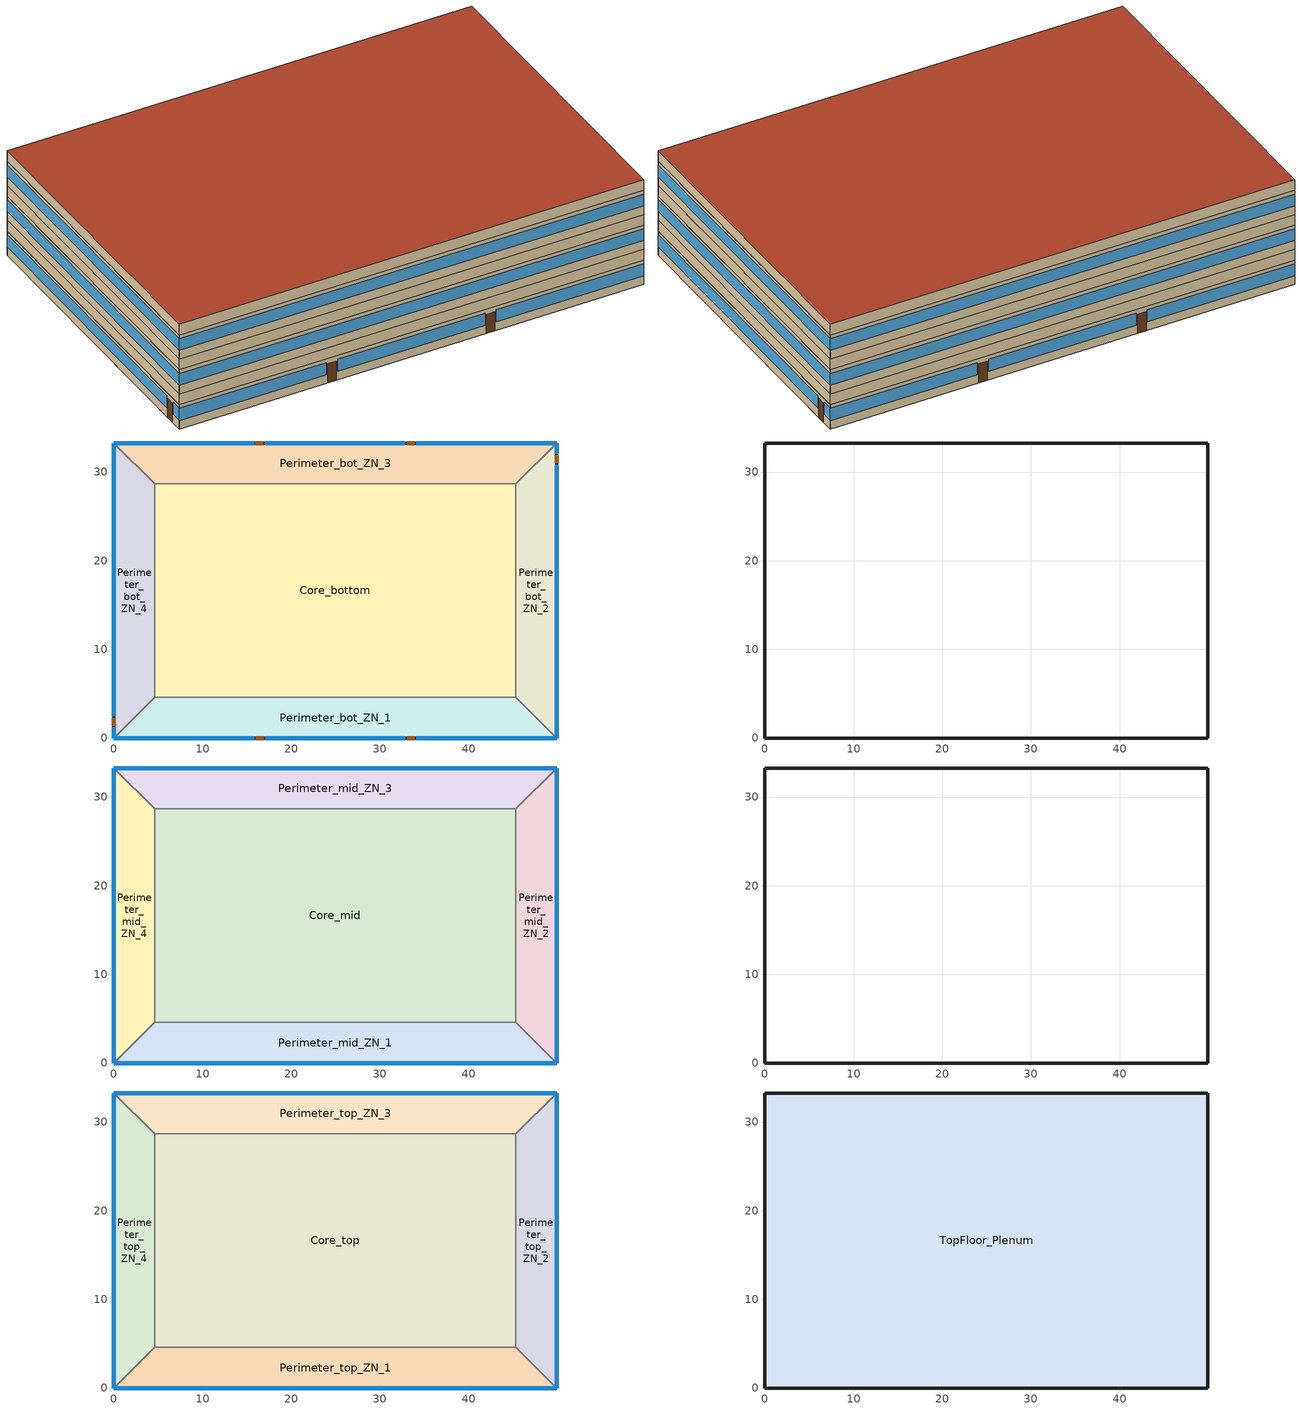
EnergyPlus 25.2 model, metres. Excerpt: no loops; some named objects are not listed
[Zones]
Core_bottom
 floor adiabatic (Core_bot_ZN_5_Floor_Ffactor): 45.34,28.7 45.34,4.57 4.57,4.57 4.57,28.7 z0
 wall to Perimeter_bot_ZN_2 (int_wall): 45.34,4.57 45.34,28.7 z0:2.74
 wall to Perimeter_bot_ZN_3 (int_wall): 45.34,28.7 4.57,28.7 z0:2.74
 wall to Perimeter_bot_ZN_1 (int_wall): 4.57,4.57 45.34,4.57 z0:2.74
 wall to Perimeter_bot_ZN_4 (int_wall): 4.57,28.7 4.57,4.57 z0:2.74
 ceiling to FirstFloor_Plenum (DropCeiling): 4.57,28.7 4.57,4.57 45.34,4.57 45.34,28.7 z2.74
Perimeter_bot_ZN_1
 floor ground (Perimeter_bot_ZN_1_Floor_Ffactor): 0,0 4.57,4.57 45.34,4.57 49.91,0 z0
 wall outside (nonres_ext_wall_grd): 0,0 49.91,0 z0:2.74
 wall to Perimeter_bot_ZN_2 (int_wall): 49.91,0 45.34,4.57 z0:2.74
 window (Window_U_0.363_SHGC_South_0.359): 0,0 15.82,0 / 17.04,0 32.87,0 / 34.09,0 49.91,0 z0.95:2.33
 door (Swinging Door_con): 15.98,0 16.9,0 / 33.01,0 33.93,0 z0:2.13
 ceiling to FirstFloor_Plenum (DropCeiling): 49.91,0 45.34,4.57 4.57,4.57 0,0 z2.74
Perimeter_bot_ZN_2
 floor ground (Perimeter_bot_ZN_2_Floor_Ffactor): 49.91,0 45.34,4.57 45.34,28.7 49.91,33.27 z0
 wall outside (nonres_ext_wall_grd): 49.91,0 49.91,33.27 z0:2.74
 wall to Perimeter_bot_ZN_3 (int_wall): 49.91,33.27 45.34,28.7 z0:2.74
 window (Window_U_0.363_SHGC_East_0.359): 49.91,0 49.91,30.84 / 49.91,32.05 49.91,33.27 z0.97:2.33
 door (Swinging Door_con): 49.91,30.99 49.91,31.9 z0:2.13
 ceiling to FirstFloor_Plenum (DropCeiling): 49.91,33.27 45.34,28.7 45.34,4.57 49.91,0 z2.74
Perimeter_bot_ZN_3
 floor ground (Perimeter_bot_ZN_3_Floor_Ffactor): 49.91,33.27 45.34,28.7 4.57,28.7 0,33.27 z0
 wall outside (nonres_ext_wall_grd): 49.91,33.27 0,33.27 z0:2.74
 wall to Perimeter_bot_ZN_4 (int_wall): 0,33.27 4.57,28.7 z0:2.74
 window (Window_U_0.363_SHGC_North_0.359): 49.91,33.27 34.09,33.27 / 32.87,33.27 17.04,33.27 / 15.82,33.27 0,33.27 z0.95:2.33
 door (Swinging Door_con): 33.94,33.27 33.03,33.27 / 16.84,33.27 15.93,33.27 z0:2.13
 ceiling to FirstFloor_Plenum (DropCeiling): 0,33.27 4.57,28.7 45.34,28.7 49.91,33.27 z2.74
Perimeter_bot_ZN_4
 floor ground (Perimeter_bot_ZN_4_Floor_Ffactor): 0,33.27 4.57,28.7 4.57,4.57 0,0 z0
 wall outside (nonres_ext_wall_grd): 0,33.27 0,0 z0:2.74
 wall to Perimeter_bot_ZN_1 (int_wall): 0,0 4.57,4.57 z0:2.74
 window (Window_U_0.363_SHGC_West_0.359): 0,33.27 0,2.44 / 0,1.22 0,0 z0.97:2.33
 door (Swinging Door_con): 0,2.28 0,1.37 z0:2.13
 ceiling to FirstFloor_Plenum (DropCeiling): 0,0 4.57,4.57 4.57,28.7 0,33.27 z2.74
FirstFloor_Plenum
 wall outside (nonres_ext_wall_grd): 49.91,0 49.91,33.27 0,33.27 0,0 49.91,0 z2.74:3.96
Core_mid
 floor to FirstFloor_Plenum (int_slab_floor): 45.34,28.7 45.34,4.57 4.57,4.57 4.57,28.7 z3.96
 wall to Perimeter_mid_ZN_2 (int_wall): 45.34,4.57 45.34,28.7 z3.96:6.71
 wall to Perimeter_mid_ZN_3 (int_wall): 45.34,28.7 4.57,28.7 z3.96:6.71
 wall to Perimeter_mid_ZN_1 (int_wall): 4.57,4.57 45.34,4.57 z3.96:6.71
 wall to Perimeter_mid_ZN_4 (int_wall): 4.57,28.7 4.57,4.57 z3.96:6.71
 ceiling to MidFloor_Plenum (DropCeiling): 4.57,28.7 4.57,4.57 45.34,4.57 45.34,28.7 z6.71
Perimeter_mid_ZN_1
 floor to FirstFloor_Plenum (int_slab_floor): 0,0 4.57,4.57 45.34,4.57 49.91,0 z3.96
 wall outside (nonres_ext_wall_mid): 0,0 49.91,0 z3.96:6.71
 wall to Perimeter_mid_ZN_2 (int_wall): 49.91,0 45.34,4.57 z3.96:6.71
 window (Window_U_0.363_SHGC_South_0.359): 0,0 49.91,0 z4.98:6.29
 ceiling to MidFloor_Plenum (DropCeiling): 49.91,0 45.34,4.57 4.57,4.57 0,0 z6.71
Perimeter_mid_ZN_2
 floor to FirstFloor_Plenum (int_slab_floor): 49.91,0 45.34,4.57 45.34,28.7 49.91,33.27 z3.96
 wall outside (nonres_ext_wall_mid): 49.91,0 49.91,33.27 z3.96:6.71
 wall to Perimeter_mid_ZN_3 (int_wall): 49.91,33.27 45.34,28.7 z3.96:6.71
 window (Window_U_0.363_SHGC_East_0.359): 49.91,0 49.91,33.27 z4.98:6.29
 ceiling to MidFloor_Plenum (DropCeiling): 49.91,33.27 45.34,28.7 45.34,4.57 49.91,0 z6.71
Perimeter_mid_ZN_3
 floor to FirstFloor_Plenum (int_slab_floor): 49.91,33.27 45.34,28.7 4.57,28.7 0,33.27 z3.96
 wall outside (nonres_ext_wall_mid): 49.91,33.27 0,33.27 z3.96:6.71
 wall to Perimeter_mid_ZN_4 (int_wall): 0,33.27 4.57,28.7 z3.96:6.71
 window (Window_U_0.363_SHGC_North_0.359): 49.91,33.27 0,33.27 z4.98:6.29
 ceiling to MidFloor_Plenum (DropCeiling): 0,33.27 4.57,28.7 45.34,28.7 49.91,33.27 z6.71
Perimeter_mid_ZN_4
 floor to FirstFloor_Plenum (int_slab_floor): 0,33.27 4.57,28.7 4.57,4.57 0,0 z3.96
 wall outside (nonres_ext_wall_mid): 0,33.27 0,0 z3.96:6.71
 wall to Perimeter_mid_ZN_1 (int_wall): 0,0 4.57,4.57 z3.96:6.71
 window (Window_U_0.363_SHGC_West_0.359): 0,33.27 0,0 z4.98:6.29
 ceiling to MidFloor_Plenum (DropCeiling): 0,0 4.57,4.57 4.57,28.7 0,33.27 z6.71
MidFloor_Plenum
 wall outside (nonres_ext_wall_mid): 49.91,0 49.91,33.27 0,33.27 0,0 49.91,0 z6.71:7.92
Core_top
 floor to MidFloor_Plenum (int_slab_floor): 45.34,28.7 45.34,4.57 4.57,4.57 4.57,28.7 z7.92
 wall to Perimeter_top_ZN_2 (int_wall): 45.34,4.57 45.34,28.7 z7.92:10.67
 wall to Perimeter_top_ZN_3 (int_wall): 45.34,28.7 4.57,28.7 z7.92:10.67
 wall to Perimeter_top_ZN_1 (int_wall): 4.57,4.57 45.34,4.57 z7.92:10.67
 wall to Perimeter_top_ZN_4 (int_wall): 4.57,28.7 4.57,4.57 z7.92:10.67
 ceiling to TopFloor_Plenum (DropCeiling): 45.34,4.57 45.34,28.7 4.57,28.7 4.57,4.57 z10.67
Perimeter_top_ZN_1
 floor to MidFloor_Plenum (int_slab_floor): 0,0 4.57,4.57 45.34,4.57 49.91,0 z7.92
 wall outside (nonres_ext_wall_top): 0,0 49.91,0 z7.92:10.67
 wall to Perimeter_top_ZN_2 (int_wall): 49.91,0 45.34,4.57 z7.92:10.67
 window (Window_U_0.363_SHGC_South_0.359): 0,0 49.91,0 z8.95:10.25
 ceiling to TopFloor_Plenum (DropCeiling): 0,0 49.91,0 45.34,4.57 4.57,4.57 z10.67
Perimeter_top_ZN_2
 floor to MidFloor_Plenum (int_slab_floor): 49.91,0 45.34,4.57 45.34,28.7 49.91,33.27 z7.92
 wall outside (nonres_ext_wall_top): 49.91,0 49.91,33.27 z7.92:10.67
 wall to Perimeter_top_ZN_3 (int_wall): 49.91,33.27 45.34,28.7 z7.92:10.67
 window (Window_U_0.363_SHGC_East_0.359): 49.91,0 49.91,33.27 z8.95:10.25
 ceiling to TopFloor_Plenum (DropCeiling): 49.91,0 49.91,33.27 45.34,28.7 45.34,4.57 z10.67
Perimeter_top_ZN_3
 floor to MidFloor_Plenum (int_slab_floor): 49.91,33.27 45.34,28.7 4.57,28.7 0,33.27 z7.92
 wall outside (nonres_ext_wall_top): 49.91,33.27 0,33.27 z7.92:10.67
 wall to Perimeter_top_ZN_4 (int_wall): 0,33.27 4.57,28.7 z7.92:10.67
 window (Window_U_0.363_SHGC_North_0.359): 49.91,33.27 0,33.27 z8.95:10.25
 ceiling to TopFloor_Plenum (DropCeiling): 49.91,33.27 0,33.27 4.57,28.7 45.34,28.7 z10.67
Perimeter_top_ZN_4
 floor to MidFloor_Plenum (int_slab_floor): 0,33.27 4.57,28.7 4.57,4.57 0,0 z7.92
 wall outside (nonres_ext_wall_top): 0,33.27 0,0 z7.92:10.67
 wall to Perimeter_top_ZN_1 (int_wall): 0,0 4.57,4.57 z7.92:10.67
 window (Window_U_0.363_SHGC_West_0.359): 0,33.27 0,0 z8.95:10.25
 ceiling to TopFloor_Plenum (DropCeiling): 0,33.27 0,0 4.57,4.57 4.57,28.7 z10.67
TopFloor_Plenum
 wall outside (nonres_ext_wall_top): 49.91,0 49.91,33.27 0,33.27 0,0 49.91,0 z10.67:11.89
 roof outside (nonres_roof): 49.91,0 49.91,33.27 0,33.27 0,0 z11.89
[Building]
OfficeMedium: Loads convergence tolerance value=0.04; Maximum number of warmup days=25; Minimum number of warmup days=6; North axis=0; Solar distribution=FullInteriorAndExterior; Temperature convergence tolerance value=0.2; Terrain=City
[Site:GroundTemperature:FCfactorMethod]
Phoenix Ground Temperatures: January ground temperature=14; February ground temperature=15.5; March ground temperature=18; April ground temperature=22; May ground temperature=27; June ground temperature=31; July ground temperature=33; August ground temperature=33; September ground temperature=30; October ground temperature=25; November ground temperature=19; December ground temperature=15
[Site:Location]
Phoenix Sky Harbor Intl Ap_AZ_USA Design_Conditions: Latitude=33.45; Longitude=-111.98; Time zone=-7; Elevation=337
[SizingPeriod:DesignDay] Month=12; Day of month=21; Day type=WinterDesignDay; Daily dry bulb temperature range=0; Dry bulb temperature range modifier type=DefaultMultipliers; Humidity condition type=WetBulb; Rain indicator=No; Snow indicator=No; Daylight saving time indicator=No; Barometric pressure=97342; Wind speed=1.7; Wind direction=100; Solar model indicator=ASHRAEClearSky; Sky clearness=0
Name | Maximum dry bulb temperature | Wetbulb or dewpoint at maximum dry bulb
Phoenix Sky Harbor Intl Ap Ann Htg 99.6% Condns DB | 3.7 | 3.7
Phoenix Sky Harbor Intl Ap Ann Htg 99% Condns DB | 5.2 | 5.2
Phoenix Sky Harbor Intl Ap Ann Hum_n 99.6% Condns DP=>MCDB | 15.4 | -14.5
Phoenix Sky Harbor Intl Ap Ann Hum_n 99% Condns DP=>MCDB | 17 | -11.9
[Construction]
DropCeiling: AC02 Acoustic Ceiling
InteriorFurnishings: Std Wood 6inch
Swinging Door_con: Opaque Door panel_con
Window_U_0.363_SHGC_East_0.359: Glazing Layer East
Window_U_0.363_SHGC_North_0.359: Glazing Layer North
Window_U_0.363_SHGC_South_0.359: Glazing Layer South
Window_U_0.363_SHGC_West_0.359: Glazing Layer West
int_slab_floor: 100mm Normalweight concrete floor, CP02 CARPET PAD
int_wall: G01 13mm gypsum board, G01 13mm gypsum board
nonres_ext_wall_grd: F07 25mm stucco, G01 16mm gypsum board, Nonres_Exterior_Wall_Insulation_grd, G01 16mm gypsum board
nonres_ext_wall_mid: F07 25mm stucco, G01 16mm gypsum board, Nonres_Exterior_Wall_Insulation_mid, G01 16mm gypsum board
nonres_ext_wall_top: F07 25mm stucco, G01 16mm gypsum board, Nonres_Exterior_Wall_Insulation_top, G01 16mm gypsum board
nonres_roof: F13 Built-up roofing, Nonres_Roof_Insulation, F08 Metal surface
[Construction:FfactorGroundFloor] F factor=0.90012
Name | Area | Perimeterexposed
Core_bot_ZN_5_Floor_Ffactor | 983.537 | 0
Perimeter_bot_ZN_1_Floor_Ffactor; Perimeter_bot_ZN_3_Floor_Ffactor | 207.338 | 49.911
Perimeter_bot_ZN_2_Floor_Ffactor | 131.262 | 33.2738
Perimeter_bot_ZN_4_Floor_Ffactor | 131.254 | 33.2738
[Material]
Name | Conductivity | Density | Roughness | Specific heat | Thickness | Solar absorptance | Thermal absorptance | Visible absorptance
100mm Normalweight concrete floor | 2.31 | 2322 | MediumRough | 832 | 0.1016
AC02 Acoustic Ceiling | 0.057 | 288 | MediumSmooth | 1339 | 0.0127 | 0.7 | 0.9 | 0.2
F07 25mm stucco | 0.72 | 1856 | Smooth | 840 | 0.0254 | 0.7 | 0.9 | 0.7
F08 Metal surface | 45.28 | 7824 | Smooth | 500 | 0.0008
F13 Built-up roofing | 0.16 | 1120 | Rough | 1460 | 0.0095 | 0.7 | 0.9
G01 13mm gypsum board | 0.16 | 800 | Smooth | 1090 | 0.0127 | 0.7 | 0.9 | 0.5
G01 16mm gypsum board | 0.16 | 800 | MediumSmooth | 1090 | 0.0159
Std Wood 6inch | 0.12 | 540 | MediumSmooth | 1210 | 0.15 | 0.7 | 0.9 | 0.7
[Material:NoMass] Solar absorptance=0.7; Thermal absorptance=0.9
Name | Roughness | Thermal resistance | Visible absorptance
CP02 CARPET PAD | VeryRough | 0.21648 | 0.8
Nonres_Exterior_Wall_Insulation_grd | MediumSmooth | 0.919601 | 0.7
Nonres_Exterior_Wall_Insulation_mid | MediumSmooth | 0.938077 | 0.7
Nonres_Exterior_Wall_Insulation_top | MediumSmooth | 0.674487 | 0.7
Nonres_Roof_Insulation | MediumSmooth | 5.30668 | 0.7
Opaque Door panel_con | MediumRough | 0.475973 | 0.7
[WindowMaterial:SimpleGlazingSystem] Solar heat gain coefficient=0.359; U factor=2.06121; Visible transmittance=0.3949
Glazing Layer East; Glazing Layer North; Glazing Layer South; Glazing Layer West
[AirLoopHVAC:ReturnPlenum]
Name | Zone
FirstFloor_Plenum_Return | FirstFloor_Plenum
MidFloor_Plenum_Return | MidFloor_Plenum
TopFloor_Plenum_Return | TopFloor_Plenum
[AvailabilityManager:NightCycle] Applicability schedule=Always_On; Control type=CycleOnAny; Cycling run time=1800; Cycling run time control type=FixedRunTime; Fan schedule=HVACOperationSchd; Thermostat tolerance=1
PACU_VAV_bot Availability Manager; PACU_VAV_mid Availability Manager; PACU_VAV_top Availability Manager
[Daylighting:Controls] Availability schedule=DaylightAvailSch; Fraction of lights controlled by reference point 1=0.3835; Illuminance setpoint at reference point 1=377; Fraction of lights controlled by reference point 2=0.1395; Illuminance setpoint at reference point 2=377; Daylighting method=SplitFlux; Lighting control type=ContinuousOff; Maximum allowable discomfort glare index=22; Minimum input power fraction for continuous or continuousoff dimming control=0.2; Minimum light output fraction for continuous or continuousoff dimming control=0.2; Number of stepped control steps=3; Probability lighting will be reset when needed in manual stepped control=1
Name | Daylighting reference point name 1 | Daylighting reference point name 2 | Glare calculation azimuth angle of view direction clockwise from zone y axis | Glare calculation daylighting reference point | Zone or space
Perimeter_bot_ZN_1_DaylCtrl | Perimeter_bot_ZN_1_DaylRefPt1 | Perimeter_bot_ZN_1_DaylRefPt2 | 180 | Perimeter_bot_ZN_1_DaylRefPt1 | Perimeter_bot_ZN_1
Perimeter_bot_ZN_2_DaylCtrl | Perimeter_bot_ZN_2_DaylRefPt1 | Perimeter_bot_ZN_2_DaylRefPt2 | 90 | Perimeter_bot_ZN_2_DaylRefPt1 | Perimeter_bot_ZN_2
Perimeter_bot_ZN_3_DaylCtrl | Perimeter_bot_ZN_3_DaylRefPt1 | Perimeter_bot_ZN_3_DaylRefPt2 | 0 | Perimeter_bot_ZN_3_DaylRefPt1 | Perimeter_bot_ZN_3
Perimeter_bot_ZN_4_DaylCtrl | Perimeter_bot_ZN_4_DaylRefPt1 | Perimeter_bot_ZN_4_DaylRefPt2 | 270 | Perimeter_bot_ZN_4_DaylRefPt1 | Perimeter_bot_ZN_4
Perimeter_mid_ZN_1_DaylCtrl | Perimeter_mid_ZN_1_DaylRefPt1 | Perimeter_mid_ZN_1_DaylRefPt2 | 180 | Perimeter_mid_ZN_1_DaylRefPt1 | Perimeter_mid_ZN_1
Perimeter_mid_ZN_2_DaylCtrl | Perimeter_mid_ZN_2_DaylRefPt1 | Perimeter_mid_ZN_2_DaylRefPt2 | 90 | Perimeter_mid_ZN_2_DaylRefPt1 | Perimeter_mid_ZN_2
Perimeter_mid_ZN_3_DaylCtrl | Perimeter_mid_ZN_3_DaylRefPt1 | Perimeter_mid_ZN_3_DaylRefPt2 | 0 | Perimeter_mid_ZN_3_DaylRefPt1 | Perimeter_mid_ZN_3
Perimeter_mid_ZN_4_DaylCtrl | Perimeter_mid_ZN_4_DaylRefPt1 | Perimeter_mid_ZN_4_DaylRefPt2 | 270 | Perimeter_mid_ZN_4_DaylRefPt1 | Perimeter_mid_ZN_4
Perimeter_top_ZN_1_DaylCtrl | Perimeter_top_ZN_1_DaylRefPt1 | Perimeter_top_ZN_1_DaylRefPt2 | 180 | Perimeter_top_ZN_1_DaylRefPt1 | Perimeter_top_ZN_1
Perimeter_top_ZN_2_DaylCtrl | Perimeter_top_ZN_2_DaylRefPt1 | Perimeter_top_ZN_2_DaylRefPt2 | 90 | Perimeter_top_ZN_2_DaylRefPt1 | Perimeter_top_ZN_2
Perimeter_top_ZN_3_DaylCtrl | Perimeter_top_ZN_3_DaylRefPt1 | Perimeter_top_ZN_3_DaylRefPt2 | 0 | Perimeter_top_ZN_3_DaylRefPt1 | Perimeter_top_ZN_3
Perimeter_top_ZN_4_DaylCtrl | Perimeter_top_ZN_4_DaylRefPt1 | Perimeter_top_ZN_4_DaylRefPt2 | 270 | Perimeter_top_ZN_4_DaylRefPt1 | Perimeter_top_ZN_4
[ElectricEquipment] Design level calculation method=EquipmentLevel; Fraction latent=0; Fraction lost=0; Fraction radiant=0.5
Name | Design level | End use subcategory | Schedule | Zone or zonelist or space or spacelist
Core_bottom_Elevators_Equip | 16363.22 | ElevatorLift | BLDG_ELEVATORS | Core_bottom
Core_bottom_MiscPlug_Equip | 7937.16 | MiscPlug | BLDG_EQUIP_SCH | Core_bottom
Core_mid_MiscPlug_Equip | 7937.16 | MiscPlug | BLDG_EQUIP_SCH | Core_mid
Core_top_MiscPlug_Equip | 7937.16 | MiscPlug | BLDG_EQUIP_SCH | Core_top
Elevators_Lights_Fan | 125 | ElevatorLightsFan | ELEV_LIGHT_FAN_SCH_ADD_DF | Core_bottom
Perimeter_bot_ZN_1_MiscPlug_Equip | 1673.2 | MiscPlug | BLDG_EQUIP_SCH | Perimeter_bot_ZN_1
Perimeter_bot_ZN_2_MiscPlug_Equip | 1059.217 | MiscPlug | BLDG_EQUIP_SCH | Perimeter_bot_ZN_2
Perimeter_bot_ZN_3_MiscPlug_Equip | 1673.21 | MiscPlug | BLDG_EQUIP_SCH | Perimeter_bot_ZN_3
Perimeter_bot_ZN_4_MiscPlug_Equip | 1059.21 | MiscPlug | BLDG_EQUIP_SCH | Perimeter_bot_ZN_4
Perimeter_mid_ZN_1_MiscPlug_Equip | 1673.2 | MiscPlug | BLDG_EQUIP_SCH | Perimeter_mid_ZN_1
Perimeter_mid_ZN_2_MiscPlug_Equip | 1059.217 | MiscPlug | BLDG_EQUIP_SCH | Perimeter_mid_ZN_2
Perimeter_mid_ZN_3_MiscPlug_Equip | 1673.21 | MiscPlug | BLDG_EQUIP_SCH | Perimeter_mid_ZN_3
Perimeter_mid_ZN_4_MiscPlug_Equip | 1059.21 | MiscPlug | BLDG_EQUIP_SCH | Perimeter_mid_ZN_4
Perimeter_top_ZN_1_MiscPlug_Equip | 1673.2 | MiscPlug | BLDG_EQUIP_SCH | Perimeter_top_ZN_1
Perimeter_top_ZN_2_MiscPlug_Equip | 1059.217 | MiscPlug | BLDG_EQUIP_SCH | Perimeter_top_ZN_2
Perimeter_top_ZN_3_MiscPlug_Equip | 1673.21 | MiscPlug | BLDG_EQUIP_SCH | Perimeter_top_ZN_3
Perimeter_top_ZN_4_MiscPlug_Equip | 1059.21 | MiscPlug | BLDG_EQUIP_SCH | Perimeter_top_ZN_4
[ElectricLoadCenter:Transformer]
Transformer 1: Availability schedule=Always_On; Conductor material=Aluminum; Consider transformer loss for utility cost=Yes; Fraction of eddy current losses=0.1; Full load temperature rise=150; Meter name 1=Wired_LTG_Electricity; Meter name 2=Wired_INT_EQUIP; Nameplate efficiency=0.984; Per unit load for nameplate efficiency=0.35; Performance input method=NominalEfficiency; Phase=3; Rated capacity=45000; Reference temperature for nameplate efficiency=75; Transformer usage=PowerInFromGrid
[EnergyManagementSystem:Actuator]
Name | Actuated component control type | Actuated component type | Actuated component unique
CLGSETP_SCH_Actuator | Schedule Value | Schedule:Compact | CLGSETP_SCH_Yes_Optimum
CLGSETP_SCH_w_SB_Actuator | Schedule Value | Schedule:Compact | CLGSETP_SCH_Yes_Optimum_w_SB
Core_bottom_Light_Actuator | Electricity Rate | Lights | Core_bottom_lights
Core_mid_Light_Actuator | Electricity Rate | Lights | Core_mid_lights
Core_top_Light_Actuator | Electricity Rate | Lights | Core_top_lights
HTGSETP_SCH_Actuator | Schedule Value | Schedule:Compact | HTGSETP_SCH_Yes_Optimum
HTGSETP_SCH_w_SB_Actuator | Schedule Value | Schedule:Compact | HTGSETP_SCH_Yes_Optimum_w_SB
Perimeter_bot_ZN_1_Light_Actuator | Electricity Rate | Lights | Perimeter_bot_ZN_1_lights
Perimeter_bot_ZN_2_Light_Actuator | Electricity Rate | Lights | Perimeter_bot_ZN_2_lights
Perimeter_bot_ZN_3_Light_Actuator | Electricity Rate | Lights | Perimeter_bot_ZN_3_lights
Perimeter_bot_ZN_4_Light_Actuator | Electricity Rate | Lights | Perimeter_bot_ZN_4_lights
Perimeter_mid_ZN_1_Light_Actuator | Electricity Rate | Lights | Perimeter_mid_ZN_1_lights
Perimeter_mid_ZN_2_Light_Actuator | Electricity Rate | Lights | Perimeter_mid_ZN_2_lights
Perimeter_mid_ZN_3_Light_Actuator | Electricity Rate | Lights | Perimeter_mid_ZN_3_lights
Perimeter_mid_ZN_4_Light_Actuator | Electricity Rate | Lights | Perimeter_mid_ZN_4_lights
Perimeter_top_ZN_1_Light_Actuator | Electricity Rate | Lights | Perimeter_top_ZN_1_lights
Perimeter_top_ZN_2_Light_Actuator | Electricity Rate | Lights | Perimeter_top_ZN_2_lights
Perimeter_top_ZN_3_Light_Actuator | Electricity Rate | Lights | Perimeter_top_ZN_3_lights
Perimeter_top_ZN_4_Light_Actuator | Electricity Rate | Lights | Perimeter_top_ZN_4_lights
pacu_vav_bot_MAX_OA_FRAC | Schedule Value | Schedule:Constant | VAV_BOT Max OA Fraction
pacu_vav_mid_MAX_OA_FRAC | Schedule Value | Schedule:Constant | VAV_MID Max OA Fraction
pacu_vav_top_MAX_OA_FRAC | Schedule Value | Schedule:Constant | VAV_TOP Max OA Fraction
[EnergyManagementSystem:GlobalVariable]
EnergyManagementSystem:GlobalVariable 1: Wired_LTG
[EnergyManagementSystem:OutputVariable]
Wired_LTG: Ems variable=Wired_LTG; Type of data in variable=Summed; Units=J; Update frequency=ZoneTimestep
[EnergyManagementSystem:Program]
OA_BASED_OPTIMUM_START_EMS_Program: IF DaylightSavings==0 && DayOfWeek>1 && Hour==5 && OAT<23.9 && OAT>1.7; SET CLGSETP_SCH_Actuator = 26.7; SET HTGSETP_SCH_Actuator = 15.6; SET CLGSETP_SCH_w_SB_Actuator = 26.7; SET HTGSETP_SCH_w_SB_Actuator = 15.6; ELSEIF DaylightSavings==1 && DayOfWeek>1 && Hour==4 && OAT<23.9 && OAT>1.7; SET CLGSETP_SCH_Actuator = 26.7; SET HTGSETP_SCH_Actuator = 15.6; SET CLGSETP_SCH_w_SB_Actuator = 26.7; SET HTGSETP_SCH_w_SB_Actuator = 15.6; ELSE; SET CLGSETP_SCH_Actuator = NULL; SET HTGSETP_SCH_Actuator = NULL; SET CLGSETP_SCH_w_SB_Actuator = NULL; SET HTGSETP_SCH_w_SB_Actuator = NULL; ENDIF
SET_Core_bottom_Light_EMS_Program: SET Core_bottom_LSr_IP =0.093*Core_bottom_LSr/Core_bottom_Area; IF (Core_bottom_Occ_Sensor <= 0) && (Core_bottom_LSr_IP >= 0.02); SET Core_bottom_Light_Actuator = 0.02*Core_bottom_Area/0.09290304; ELSE; SET Core_bottom_Light_Actuator = NULL; ENDIF
SET_Core_mid_Light_EMS_Program: SET Core_mid_LSr_IP =0.093*Core_mid_LSr/Core_mid_Area; IF (Core_mid_Occ_Sensor <= 0) && (Core_mid_LSr_IP >= 0.02); SET Core_mid_Light_Actuator = 0.02*Core_mid_Area/0.09290304; ELSE; SET Core_mid_Light_Actuator = NULL; ENDIF
SET_Core_top_Light_EMS_Program: SET Core_top_LSr_IP =0.093*Core_top_LSr/Core_top_Area; IF (Core_top_Occ_Sensor <= 0) && (Core_top_LSr_IP >= 0.02); SET Core_top_Light_Actuator = 0.02*Core_top_Area/0.09290304; ELSE; SET Core_top_Light_Actuator = NULL; ENDIF
SET_Perimeter_bot_ZN_1_Light_EMS_Program: SET Perimeter_bot_ZN_1_LSr_IP =0.093*Perimeter_bot_ZN_1_LSr/Perimeter_bot_ZN_1_Area; IF (Perimeter_bot_ZN_1_Occ_Sensor <= 0) && (Perimeter_bot_ZN_1_LSr_IP >= 0.02); SET Perimeter_bot_ZN_1_Light_Actuator = 0.02*Perimeter_bot_ZN_1_Area/0.09290304; ELSE; SET Perimeter_bot_ZN_1_Light_Actuator = NULL; ENDIF
SET_Perimeter_bot_ZN_2_Light_EMS_Program: SET Perimeter_bot_ZN_2_LSr_IP =0.093*Perimeter_bot_ZN_2_LSr/Perimeter_bot_ZN_2_Area; IF (Perimeter_bot_ZN_2_Occ_Sensor <= 0) && (Perimeter_bot_ZN_2_LSr_IP >= 0.02); SET Perimeter_bot_ZN_2_Light_Actuator = 0.02*Perimeter_bot_ZN_2_Area/0.09290304; ELSE; SET Perimeter_bot_ZN_2_Light_Actuator = NULL; ENDIF
SET_Perimeter_bot_ZN_3_Light_EMS_Program: SET Perimeter_bot_ZN_3_LSr_IP =0.093*Perimeter_bot_ZN_3_LSr/Perimeter_bot_ZN_3_Area; IF (Perimeter_bot_ZN_3_Occ_Sensor <= 0) && (Perimeter_bot_ZN_3_LSr_IP >= 0.02); SET Perimeter_bot_ZN_3_Light_Actuator = 0.02*Perimeter_bot_ZN_3_Area/0.09290304; ELSE; SET Perimeter_bot_ZN_3_Light_Actuator = NULL; ENDIF
SET_Perimeter_bot_ZN_4_Light_EMS_Program: SET Perimeter_bot_ZN_4_LSr_IP =0.093*Perimeter_bot_ZN_4_LSr/Perimeter_bot_ZN_4_Area; IF (Perimeter_bot_ZN_4_Occ_Sensor <= 0) && (Perimeter_bot_ZN_4_LSr_IP >= 0.02); SET Perimeter_bot_ZN_4_Light_Actuator = 0.02*Perimeter_bot_ZN_4_Area/0.09290304; ELSE; SET Perimeter_bot_ZN_4_Light_Actuator = NULL; ENDIF
SET_Perimeter_mid_ZN_1_Light_EMS_Program: SET Perimeter_mid_ZN_1_LSr_IP =0.093*Perimeter_mid_ZN_1_LSr/Perimeter_mid_ZN_1_Area; IF (Perimeter_mid_ZN_1_Occ_Sensor <= 0) && (Perimeter_mid_ZN_1_LSr_IP >= 0.02); SET Perimeter_mid_ZN_1_Light_Actuator = 0.02*Perimeter_mid_ZN_1_Area/0.09290304; ELSE; SET Perimeter_mid_ZN_1_Light_Actuator = NULL; ENDIF
SET_Perimeter_mid_ZN_2_Light_EMS_Program: SET Perimeter_mid_ZN_2_LSr_IP =0.093*Perimeter_mid_ZN_2_LSr/Perimeter_mid_ZN_2_Area; IF (Perimeter_mid_ZN_2_Occ_Sensor <= 0) && (Perimeter_mid_ZN_2_LSr_IP >= 0.02); IF (DaylightSavings==0) && ((Hour < 7) || (Hour > 16)); SET Perimeter_mid_ZN_2_Light_Actuator = 0.02*Perimeter_mid_ZN_2_Area/0.09290304; ELSEIF (DaylightSavings==1) && ((Hour < 6) || (Hour > 15)); SET Perimeter_mid_ZN_2_Light_Actuator = 0.02*Perimeter_mid_ZN_2_Area/0.09290304; ELSE; SET Perimeter_mid_ZN_2_Light_Actuator = NULL; ENDIF; ELSE; SET Perimeter_mid_ZN_2_Light_Actuator = NULL; ENDIF
SET_Perimeter_mid_ZN_3_Light_EMS_Program: SET Perimeter_mid_ZN_3_LSr_IP =0.093*Perimeter_mid_ZN_3_LSr/Perimeter_mid_ZN_3_Area; IF (Perimeter_mid_ZN_3_Occ_Sensor <= 0) && (Perimeter_mid_ZN_3_LSr_IP >= 0.02); SET Perimeter_mid_ZN_3_Light_Actuator = 0.02*Perimeter_mid_ZN_3_Area/0.09290304; ELSE; SET Perimeter_mid_ZN_3_Light_Actuator = NULL; ENDIF
SET_Perimeter_mid_ZN_4_Light_EMS_Program: SET Perimeter_mid_ZN_4_LSr_IP =0.093*Perimeter_mid_ZN_4_LSr/Perimeter_mid_ZN_4_Area; IF (Perimeter_mid_ZN_4_Occ_Sensor <= 0) && (Perimeter_mid_ZN_4_LSr_IP >= 0.02); SET Perimeter_mid_ZN_4_Light_Actuator = 0.02*Perimeter_mid_ZN_4_Area/0.09290304; ELSE; SET Perimeter_mid_ZN_4_Light_Actuator = NULL; ENDIF
SET_Perimeter_top_ZN_1_Light_EMS_Program: SET Perimeter_top_ZN_1_LSr_IP =0.093*Perimeter_top_ZN_1_LSr/Perimeter_top_ZN_1_Area; IF (Perimeter_top_ZN_1_Occ_Sensor <= 0) && (Perimeter_top_ZN_1_LSr_IP >= 0.02); SET Perimeter_top_ZN_1_Light_Actuator = 0.02*Perimeter_top_ZN_1_Area/0.09290304; ELSE; SET Perimeter_top_ZN_1_Light_Actuator = NULL; ENDIF
SET_Perimeter_top_ZN_2_Light_EMS_Program: SET Perimeter_top_ZN_2_LSr_IP =0.093*Perimeter_top_ZN_2_LSr/Perimeter_top_ZN_2_Area; IF (Perimeter_top_ZN_2_Occ_Sensor <= 0) && (Perimeter_top_ZN_2_LSr_IP >= 0.02); SET Perimeter_top_ZN_2_Light_Actuator = 0.02*Perimeter_top_ZN_2_Area/0.09290304; ELSE; SET Perimeter_top_ZN_2_Light_Actuator = NULL; ENDIF
SET_Perimeter_top_ZN_3_Light_EMS_Program: SET Perimeter_top_ZN_3_LSr_IP =0.093*Perimeter_top_ZN_3_LSr/Perimeter_top_ZN_3_Area; IF (Perimeter_top_ZN_3_Occ_Sensor <= 0) && (Perimeter_top_ZN_3_LSr_IP >= 0.02); SET Perimeter_top_ZN_3_Light_Actuator = 0.02*Perimeter_top_ZN_3_Area/0.09290304; ELSE; SET Perimeter_top_ZN_3_Light_Actuator = NULL; ENDIF
SET_Perimeter_top_ZN_4_Light_EMS_Program: SET Perimeter_top_ZN_4_LSr_IP =0.093*Perimeter_top_ZN_4_LSr/Perimeter_top_ZN_4_Area; IF (Perimeter_top_ZN_4_Occ_Sensor <= 0) && (Perimeter_top_ZN_4_LSr_IP >= 0.02); SET Perimeter_top_ZN_4_Light_Actuator = 0.02*Perimeter_top_ZN_4_Area/0.09290304; ELSE; SET Perimeter_top_ZN_4_Light_Actuator = NULL; ENDIF
Transformer_Load_Prog: SET Wired_LTG = Facility_Int_LTG*0.0281
pacu_vav_bot_MAX_OA_FRAC: IF pacu_vav_bot_OA > pacu_vav_bot_OA_VRP; SET pacu_vav_bot_MAX_OA_FRAC = NULL; ELSE; IF pacu_vav_bot_SUPPLY_FLOW > 0; SET pacu_vav_bot_MAX_OA_FRAC =      0.9561 / pacu_vav_bot_SUPPLY_FLOW; ELSE; SET pacu_vav_bot_MAX_OA_FRAC = NULL; ENDIF; ENDIF
pacu_vav_mid_MAX_OA_FRAC: IF pacu_vav_mid_OA > pacu_vav_mid_OA_VRP; SET pacu_vav_mid_MAX_OA_FRAC = NULL; ELSE; IF pacu_vav_mid_SUPPLY_FLOW > 0; SET pacu_vav_mid_MAX_OA_FRAC =      0.9561 / pacu_vav_mid_SUPPLY_FLOW; ELSE; SET pacu_vav_mid_MAX_OA_FRAC = NULL; ENDIF; ENDIF
pacu_vav_top_MAX_OA_FRAC: IF pacu_vav_top_OA > pacu_vav_top_OA_VRP; SET pacu_vav_top_MAX_OA_FRAC = NULL; ELSE; IF pacu_vav_top_SUPPLY_FLOW > 0; SET pacu_vav_top_MAX_OA_FRAC =      0.9561 / pacu_vav_top_SUPPLY_FLOW; ELSE; SET pacu_vav_top_MAX_OA_FRAC = NULL; ENDIF; ENDIF
[EnergyManagementSystem:ProgramCallingManager]
OA_BASED_OPTIMUM_START_EMS_Program Manager: BeginTimestepBeforePredictor; OA_BASED_OPTIMUM_START_EMS_Program
SET_Core_bottom_Light_EMS_Program_Prog_Manager: BeginTimestepBeforePredictor; SET_Core_bottom_Light_EMS_Program
SET_Core_mid_Light_EMS_Program_Prog_Manager: BeginTimestepBeforePredictor; SET_Core_mid_Light_EMS_Program
SET_Core_top_Light_EMS_Program_Prog_Manager: BeginTimestepBeforePredictor; SET_Core_top_Light_EMS_Program
SET_Perimeter_bot_ZN_1_Light_EMS_Program_Prog_Manager: BeginTimestepBeforePredictor; SET_Perimeter_bot_ZN_1_Light_EMS_Program
SET_Perimeter_bot_ZN_2_Light_EMS_Program_Prog_Manager: BeginTimestepBeforePredictor; SET_Perimeter_bot_ZN_2_Light_EMS_Program
SET_Perimeter_bot_ZN_3_Light_EMS_Program_Prog_Manager: BeginTimestepBeforePredictor; SET_Perimeter_bot_ZN_3_Light_EMS_Program
SET_Perimeter_bot_ZN_4_Light_EMS_Program_Prog_Manager: BeginTimestepBeforePredictor; SET_Perimeter_bot_ZN_4_Light_EMS_Program
SET_Perimeter_mid_ZN_1_Light_EMS_Program_Prog_Manager: BeginTimestepBeforePredictor; SET_Perimeter_mid_ZN_1_Light_EMS_Program
SET_Perimeter_mid_ZN_2_Light_EMS_Program_Prog_Manager: BeginTimestepBeforePredictor; SET_Perimeter_mid_ZN_2_Light_EMS_Program
SET_Perimeter_mid_ZN_3_Light_EMS_Program_Prog_Manager: BeginTimestepBeforePredictor; SET_Perimeter_mid_ZN_3_Light_EMS_Program
SET_Perimeter_mid_ZN_4_Light_EMS_Program_Prog_Manager: BeginTimestepBeforePredictor; SET_Perimeter_mid_ZN_4_Light_EMS_Program
SET_Perimeter_top_ZN_1_Light_EMS_Program_Prog_Manager: BeginTimestepBeforePredictor; SET_Perimeter_top_ZN_1_Light_EMS_Program
SET_Perimeter_top_ZN_2_Light_EMS_Program_Prog_Manager: BeginTimestepBeforePredictor; SET_Perimeter_top_ZN_2_Light_EMS_Program
SET_Perimeter_top_ZN_3_Light_EMS_Program_Prog_Manager: BeginTimestepBeforePredictor; SET_Perimeter_top_ZN_3_Light_EMS_Program
SET_Perimeter_top_ZN_4_Light_EMS_Program_Prog_Manager: BeginTimestepBeforePredictor; SET_Perimeter_top_ZN_4_Light_EMS_Program
Transformer_Load_Prog_Manager: AfterPredictorAfterHVACManagers; Transformer_Load_Prog
pacu_vav_bot_MAX_OA_FRAC_Prog_Manager: AfterPredictorAfterHVACManagers; pacu_vav_bot_MAX_OA_FRAC
pacu_vav_mid_MAX_OA_FRAC_Prog_Manager: AfterPredictorAfterHVACManagers; pacu_vav_mid_MAX_OA_FRAC
pacu_vav_top_MAX_OA_FRAC_Prog_Manager: AfterPredictorAfterHVACManagers; pacu_vav_top_MAX_OA_FRAC
[EnergyManagementSystem:Sensor]
Name | Output variable or output meter | Output variable or output meter index key
Facility_Int_LTG | InteriorLights:Electricity
OAT | Site Outdoor Air Drybulb Temperature | Environment
[Exterior:Lights] Control option=AstronomicalClock; End use subcategory=General
Name | Design level | Schedule
Exterior_Lights_a | 563.81 | Exterior_lighting_schedule_a
Exterior_Lights_b | 407.66 | Exterior_lighting_schedule_b_2016
Exterior_Lights_c | 4714.72 | Exterior_lighting_schedule_c_2016
[InternalMass] Construction=InteriorFurnishings
Name | Zone or zonelist | Surface area
Core_bottom_InternalMass_1 | Core_bottom | 1967.077
Core_mid_InternalMass_1 | Core_mid | 1967.077
Core_top_InternalMass_1 | Core_top | 1967.077
Perimeter_bot_ZN_1_InternalMass_1 | Perimeter_bot_ZN_1 | 414.6723
Perimeter_bot_ZN_2_InternalMass_1 | Perimeter_bot_ZN_2 | 262.5073
Perimeter_bot_ZN_3_InternalMass_1 | Perimeter_bot_ZN_3 | 414.675
Perimeter_bot_ZN_4_InternalMass_1 | Perimeter_bot_ZN_4 | 262.5056
Perimeter_mid_ZN_1_InternalMass_1 | Perimeter_mid_ZN_1 | 414.6723
Perimeter_mid_ZN_2_InternalMass_1 | Perimeter_mid_ZN_2 | 262.5073
Perimeter_mid_ZN_3_InternalMass_1 | Perimeter_mid_ZN_3 | 414.675
Perimeter_mid_ZN_4_InternalMass_1 | Perimeter_mid_ZN_4 | 262.5056
Perimeter_top_ZN_1_InternalMass_1 | Perimeter_top_ZN_1 | 414.6723
Perimeter_top_ZN_2_InternalMass_1 | Perimeter_top_ZN_2 | 262.5073
Perimeter_top_ZN_3_InternalMass_1 | Perimeter_top_ZN_3 | 414.675
Perimeter_top_ZN_4_InternalMass_1 | Perimeter_top_ZN_4 | 262.5056
[Lights] Design level calculation method=Watts/Area; End use subcategory=LightsWired; Fraction radiant=0.7; Fraction replaceable=1; Fraction visible=0.2; Return air fraction=0; Return air fraction calculated from plenum temperature=No; Schedule=ltg_sch_office; Watts per floor area=6.66362
Name | Zone or zonelist or space or spacelist
Core_bottom_Lights | Core_bottom
Core_mid_Lights | Core_mid
Core_top_Lights | Core_top
Perimeter_bot_ZN_1_Lights | Perimeter_bot_ZN_1
Perimeter_bot_ZN_2_Lights | Perimeter_bot_ZN_2
Perimeter_bot_ZN_3_Lights | Perimeter_bot_ZN_3
Perimeter_bot_ZN_4_Lights | Perimeter_bot_ZN_4
Perimeter_mid_ZN_1_Lights | Perimeter_mid_ZN_1
Perimeter_mid_ZN_2_Lights | Perimeter_mid_ZN_2
Perimeter_mid_ZN_3_Lights | Perimeter_mid_ZN_3
Perimeter_mid_ZN_4_Lights | Perimeter_mid_ZN_4
Perimeter_top_ZN_1_Lights | Perimeter_top_ZN_1
Perimeter_top_ZN_2_Lights | Perimeter_top_ZN_2
Perimeter_top_ZN_3_Lights | Perimeter_top_ZN_3
Perimeter_top_ZN_4_Lights | Perimeter_top_ZN_4
[People] Activity level schedule=ACTIVITY_SCH; Air velocity schedule=AIR_VELO_SCH; Clothing insulation calculation method=ClothingInsulationSchedule; Clothing insulation schedule=CLOTHING_SCH; Enable ashrae 55 comfort warnings=No; Floor area per person=18.5788; Fraction radiant=0.3; Mean radiant temperature calculation type=EnclosureAveraged; Number of people calculation method=Area/Person; Sensible heat fraction=Autocalculate; Thermal comfort model 1 type=Fanger; Work efficiency schedule=WORK_EFF_SCH
Name | Number of people schedule | Zone or zonelist or space or spacelist
Core_bottom | BLDG_OCC_SCH_wo_SB | Core_bottom
Core_mid | BLDG_OCC_SCH_wo_SB | Core_mid
Core_top | BLDG_OCC_SCH_wo_SB | Core_top
Perimeter_bot_ZN_1 | BLDG_OCC_SCH_wo_SB | Perimeter_bot_ZN_1
Perimeter_bot_ZN_2 | BLDG_OCC_SCH_wo_SB | Perimeter_bot_ZN_2
Perimeter_bot_ZN_3 | BLDG_OCC_SCH_wo_SB | Perimeter_bot_ZN_3
Perimeter_bot_ZN_4 | BLDG_OCC_SCH_wo_SB | Perimeter_bot_ZN_4
Perimeter_mid_ZN_1 | BLDG_OCC_SCH_wo_SB | Perimeter_mid_ZN_1
Perimeter_mid_ZN_2 | BLDG_OCC_SCH_w_SB | Perimeter_mid_ZN_2
Perimeter_mid_ZN_3 | BLDG_OCC_SCH_wo_SB | Perimeter_mid_ZN_3
Perimeter_mid_ZN_4 | BLDG_OCC_SCH_wo_SB | Perimeter_mid_ZN_4
Perimeter_top_ZN_1 | BLDG_OCC_SCH_wo_SB | Perimeter_top_ZN_1
Perimeter_top_ZN_2 | BLDG_OCC_SCH_wo_SB | Perimeter_top_ZN_2
Perimeter_top_ZN_3 | BLDG_OCC_SCH_wo_SB | Perimeter_top_ZN_3
Perimeter_top_ZN_4 | BLDG_OCC_SCH_wo_SB | Perimeter_top_ZN_4
[Zone] Floor area=Autocalculate; Multiplier=1; Type=1; Volume=Autocalculate
Name | Ceiling height | Part of total floor area
Core_bottom; Core_mid; Core_top; Perimeter_bot_ZN_1; Perimeter_bot_ZN_2; Perimeter_bot_ZN_3; Perimeter_bot_ZN_4; Perimeter_mid_ZN_1; Perimeter_mid_ZN_2; Perimeter_mid_ZN_3; Perimeter_mid_ZN_4; Perimeter_top_ZN_1; Perimeter_top_ZN_2; Perimeter_top_ZN_3; Perimeter_top_ZN_4 | 2.7432 | Yes
FirstFloor_Plenum; MidFloor_Plenum; TopFloor_Plenum | 1.2192 | No
[ZoneInfiltration:DesignFlowRate] Temperature term coefficient=0; Velocity squared term coefficient=0
Name | Constant term coefficient | Design flow rate | Design flow rate calculation method | Flow rate per exterior surface area | Schedule | Velocity term coefficient | Zone or zonelist or space or spacelist
FirstFloor_Plenum_Infiltration | 0 | 0 | Flow/ExteriorWallArea | 0.000569572 | INFIL_SCH_PNNL | 0.224 | FirstFloor_Plenum
MidFloor_Plenum_Infiltration | 0 | 0 | Flow/ExteriorWallArea | 0.000569572 | INFIL_SCH_PNNL | 0.224 | MidFloor_Plenum
Perimeter_bot_ZN_1_Door_Infiltration | 1 | 0.67866 | Flow/Zone |  | INFIL_Door_Opening_SCH | 0 | Perimeter_bot_ZN_1
Perimeter_bot_ZN_1_Infiltration | 0 | 0 | Flow/ExteriorWallArea | 0.000569572 | INFIL_SCH_PNNL | 0.224 | Perimeter_bot_ZN_1
Perimeter_bot_ZN_2_Infiltration | 0 | 0 | Flow/ExteriorWallArea | 0.000569572 | INFIL_SCH_PNNL | 0.224 | Perimeter_bot_ZN_2
Perimeter_bot_ZN_3_Infiltration | 0 | 0 | Flow/ExteriorWallArea | 0.000569572 | INFIL_SCH_PNNL | 0.224 | Perimeter_bot_ZN_3
Perimeter_bot_ZN_4_Infiltration | 0 | 0 | Flow/ExteriorWallArea | 0.000569572 | INFIL_SCH_PNNL | 0.224 | Perimeter_bot_ZN_4
Perimeter_mid_ZN_1_Infiltration | 0 | 0 | Flow/ExteriorWallArea | 0.000569572 | INFIL_SCH_PNNL | 0.224 | Perimeter_mid_ZN_1
Perimeter_mid_ZN_2_Infiltration | 0 | 0 | Flow/ExteriorWallArea | 0.000569572 | INFIL_SCH_PNNL | 0.224 | Perimeter_mid_ZN_2
Perimeter_mid_ZN_3_Infiltration | 0 | 0 | Flow/ExteriorWallArea | 0.000569572 | INFIL_SCH_PNNL | 0.224 | Perimeter_mid_ZN_3
Perimeter_mid_ZN_4_Infiltration | 0 | 0 | Flow/ExteriorWallArea | 0.000569572 | INFIL_SCH_PNNL | 0.224 | Perimeter_mid_ZN_4
Perimeter_top_ZN_1_Infiltration | 0 | 0 | Flow/ExteriorWallArea | 0.000569572 | INFIL_SCH_PNNL | 0.224 | Perimeter_top_ZN_1
Perimeter_top_ZN_2_Infiltration | 0 | 0 | Flow/ExteriorWallArea | 0.000569572 | INFIL_SCH_PNNL | 0.224 | Perimeter_top_ZN_2
Perimeter_top_ZN_3_Infiltration | 0 | 0 | Flow/ExteriorWallArea | 0.000569572 | INFIL_SCH_PNNL | 0.224 | Perimeter_top_ZN_3
Perimeter_top_ZN_4_Infiltration | 0 | 0 | Flow/ExteriorWallArea | 0.000569572 | INFIL_SCH_PNNL | 0.224 | Perimeter_top_ZN_4
TopFloor_Plenum_Infiltration | 0 | 0 | Flow/ExteriorWallArea | 0.000569572 | INFIL_SCH_PNNL | 0.224 | TopFloor_Plenum
[Schedule:Compact]
ACTIVITY_SCH: Through: 12/31, For: AllDays, Until: 24:00, 120
AIR_VELO_SCH: Through: 12/31, For: AllDays, Until: 24:00, 0.2
ALWAYS_ON: Through: 12/31, For: AllDays, Until: 24:00, 1
BLDG_ELEVATORS: Through: 12/31, For: SummerDesignDay, Until: 24:00, 0.69, For: WinterDesignDay, Until: 24:00, 0.12, For: Weekdays, Until: 07:00, 0.12, Until: 08:00, 0.35, Until: 09:00, 0.69, Until: 10:00, 0.43, Until: 11:00, 0.37, Until: 12:00, 0.43, Until: 13:00, 0.58, Until: 14:00, 0.48, Until: 15:00, 0.37, Until: 16:00, 0.37, Until: 17:00, 0.46, Until: 18:00, 0.62, Until: 19:00, 0.12, Until: 20:00, 0.12, Until: 21:00, 0.12, Until: 24:00, 0.12, For: Saturday, Until: 07:00, 0.12, Until: 08:00, 0.16, Until: 09:00, 0.14, Until: 10:00, 0.21, Until: 11:00, 0.18, Until: 12:00, 0.25, Until: 13:00, 0.21, Until: 14:00, 0.13, Until: 15:00, 0.12, Until: 16:00, 0.12, Until: 17:00, 0.12, Until: 18:00, 0.12, Until: 24:00, 0.12, For:Sunday Holidays AllOtherDays, Until: 24:00, 0.12
BLDG_EQUIP_SCH: Through: 12/31, For: Weekdays, Until: 06:00, 0.307674, Until: 08:00, 0.381235, Until: 12:00, 0.857778, Until: 13:00, 0.76247, Until: 17:00, 0.857778, Until: 18:00, 0.476543, Until: 24:00, 0.381235, For: SummerDesignDay, Until: 24:00, 1, For: Saturday, Until: 06:00, 0.230755, Until: 08:00, 0.381235, Until: 12:00, 0.476543, Until: 17:00, 0.33358, Until: 19:00, 0.285926, Until: 24:00, 0.230755, For: WinterDesignDay, Until: 24:00, 0, For: Sunday Holidays AllOtherDays, Until: 06:00, 0.230755, Until: 18:00, 0.285926, Until: 24:00, 0.230755
BLDG_OCC_SCH_w_SB: Through: 12/31, For: Weekdays, Until: 01:00, 0, Until: 02:00, 0, Until: 03:00, 0, Until: 04:00, 0, Until: 05:00, 0, Until: 06:00, 0, Until: 07:00, 0.1, Until: 08:00, 0.2, Until: 09:00, 0.95, Until: 10:00, 0.95, Until: 11:00, 0, Until: 12:00, 0.95, Until: 13:00, 0, Until: 14:00, 0.95, Until: 15:00, 0, Until: 16:00, 0.95, Until: 17:00, 0.95, Until: 18:00, 0.3, Until: 19:00, 0.1, Until: 20:00, 0.1, Until: 21:00, 0.1, Until: 22:00, 0.1, Until: 23:00, 0.05, Until: 24:00, 0.05, For: Saturday, Until: 01:00, 0, Until: 02:00, 0, Until: 03:00, 0, Until: 04:00, 0, Until: 05:00, 0, Until: 06:00, 0, Until: 07:00, 0.1, Until: 08:00, 0.1, Until: 09:00, 0.3, Until: 10:00, 0.3, Until: 11:00, 0, Until: 12:00, 0.3, Until: 13:00, 0, Until: 14:00, 0.1, Until: 15:00, 0, Until: 16:00, 0.1, Until: 17:00, 0.1, Until: 18:00, 0.05, Until: 19:00, 0.05, Until: 20:00, 0, Until: 21:00, 0, Until: 22:00, 0, Until: 23:00, 0, Until: 24:00, 0, For: SummerDesignDay, Until: 06:00, 1e-09, Until: 22:00, 1, Until: 24:00, 0.05, For: WinterDesignDay, Until: 24:00, 0, For:Sunday Holidays AllOtherDays, Until: 06:00, 0, Until: 18:00, 0.05, Until: 24:00, 0
BLDG_OCC_SCH_wo_SB: Through: 12/31, For: Weekdays, Until: 01:00, 0, Until: 02:00, 0, Until: 03:00, 0, Until: 04:00, 0, Until: 05:00, 0, Until: 06:00, 0, Until: 07:00, 0.1, Until: 08:00, 0.2, Until: 09:00, 0.95, Until: 10:00, 0.95, Until: 11:00, 0.975703, Until: 12:00, 0.95, Until: 13:00, 0.513528, Until: 14:00, 0.95, Until: 15:00, 0.975703, Until: 16:00, 0.95, Until: 17:00, 0.95, Until: 18:00, 0.3, Until: 19:00, 0.1, Until: 20:00, 0.1, Until: 21:00, 0.1, Until: 22:00, 0.1, Until: 23:00, 0.05, Until: 24:00, 0.05, For: Saturday, Until: 01:00, 0, Until: 02:00, 0, Until: 03:00, 0, Until: 04:00, 0, Until: 05:00, 0, Until: 06:00, 0, Until: 07:00, 0.1, Until: 08:00, 0.1, Until: 09:00, 0.3, Until: 10:00, 0.3, Until: 11:00, 0.308117, Until: 12:00, 0.3, Until: 13:00, 0.102706, Until: 14:00, 0.1, Until: 15:00, 0.102706, Until: 16:00, 0.1, Until: 17:00, 0.1, Until: 18:00, 0.05, Until: 19:00, 0.05, Until: 20:00, 0, Until: 21:00, 0, Until: 22:00, 0, Until: 23:00, 0, Until: 24:00, 0, For: SummerDesignDay, Until: 06:00, 1e-09, Until: 22:00, 1, Until: 24:00, 0.05, For: WinterDesignDay, Until: 24:00, 0, For:Sunday Holidays AllOtherDays, Until: 06:00, 0, Until: 18:00, 0.05, Until: 24:00, 0
CLGSETP_SCH_YES_OPTIMUM: Through: 12/31, For: SummerDesignDay, Until: 05:00, 26.7, Until: 06:00, 25.7, Until: 07:00, 25, Until: 22:00, 24, Until: 24:00, 26.7, For: Weekdays, Until: 05:00, 26.7, Until: 06:00, 25.6, Until: 07:00, 25, Until: 22:00, 24, Until: 24:00, 26.7, For: Saturday, Until: 05:00, 26.7, Until: 06:00, 25.7, Until: 07:00, 25, Until: 17:00, 24, Until: 24:00, 26.7, For WinterDesignDay, Until: 24:00, 26.7, For:Sunday Holidays AllOtherDays, Until: 24:00, 26.7
CLGSETP_SCH_YES_OPTIMUM_w_SB: Through: 12/31, For: Weekdays, Until: 01:00, 26.7, Until: 02:00, 26.7, Until: 03:00, 26.7, Until: 04:00, 26.7, Until: 05:00, 26.7, Until: 06:00, 25.6, Until: 07:00, 25, Until: 08:00, 24, Until: 09:00, 24, Until: 10:00, 24, Until: 11:00, 24.5556, Until: 12:00, 24, Until: 13:00, 24.5556, Until: 14:00, 24, Until: 15:00, 24.5556, Until: 16:00, 24, Until: 17:00, 24, Until: 18:00, 24, Until: 19:00, 24, Until: 20:00, 24, Until: 21:00, 24, Until: 22:00, 24, Until: 23:00, 26.7, Until: 24:00, 26.7, For: Saturday, Until: 01:00, 26.7, Until: 02:00, 26.7, Until: 03:00, 26.7, Until: 04:00, 26.7, Until: 05:00, 26.7, Until: 06:00, 25.7, Until: 07:00, 25, Until: 08:00, 24, Until: 09:00, 24, Until: 10:00, 24, Until: 11:00, 24.5556, Until: 12:00, 24, Until: 13:00, 24.5556, Until: 14:00, 24, Until: 15:00, 24.5556, Until: 16:00, 24, Until: 17:00, 24, Until: 18:00, 26.7, Until: 19:00, 26.7, Until: 20:00, 26.7, Until: 21:00, 26.7, Until: 22:00, 26.7, Until: 23:00, 26.7, Until: 24:00, 26.7, For: SummerDesignDay, Until: 05:00, 26.7, Until: 06:00, 25.7, Until: 07:00, 25, Until: 22:00, 24, Until: 24:00, 26.7, For WinterDesignDay, Until: 24:00, 26.7, For:Sunday Holidays AllOtherDays, Until: 24:00, 26.7
CLOTHING_SCH: Through: 04/30, For: AllDays, Until: 24:00, 1, Through: 09/30, For: AllDays, Until: 24:00, 0.5, Through: 12/31, For: AllDays, Until: 24:00, 1
DaylightAvailSch: Through: 12/31, For: SummerDesignDay WinterDesignDay, Until: 24:00, 0, For: AllOtherDays, Until: 24:00, 1
ELEV_LIGHT_FAN_SCH_ADD_DF: Through: 12/31, For: SummerDesignDay, Until: 24:00, 0.69, For: WinterDesignDay, Until: 24:00, 0, For: Weekdays, Until: 07:00, 0, Until: 08:00, 0.35, Until: 09:00, 0.69, Until: 10:00, 0.43, Until: 11:00, 0.37, Until: 12:00, 0.43, Until: 13:00, 0.58, Until: 14:00, 0.48, Until: 15:00, 0.37, Until: 16:00, 0.37, Until: 17:00, 0.46, Until: 18:00, 0.62, Until: 19:00, 0.12, Until: 20:00, 0.04, Until: 21:00, 0.04, Until: 24:00, 0, For: Saturday, Until: 07:00, 0, Until: 08:00, 0.16, Until: 09:00, 0.14, Until: 10:00, 0.21, Until: 11:00, 0.18, Until: 12:00, 0.25, Until: 13:00, 0.21, Until: 14:00, 0.13, Until: 15:00, 0.08, Until: 16:00, 0.04, Until: 17:00, 0.05, Until: 18:00, 0.06, Until: 24:00, 0, For:Sunday Holidays AllOtherDays, Until: 24:00, 0
Exterior_lighting_schedule_a: Through:12/31, For:AllDays, Until: 06:00, 0, Until: 24:00, 1
Exterior_lighting_schedule_b_2016: Through:12/31, For:AllDays, Until: 06:00, 0.5, Until: 24:00, 1
Exterior_lighting_schedule_c_2016: Through:12/31, For:AllDays, Until: 06:00, 0.5, Until: 19:00, 1, Until: 24:00, 0.5
HTGSETP_SCH_YES_OPTIMUM: Through: 12/31, For: WinterDesignDay, Until: 05:00, 15.6, Until: 06:00, 17.6, Until: 07:00, 19.6, Until: 22:00, 21, Until: 24:00, 15.6, For: Weekdays, Until: 05:00, 15.6, Until: 06:00, 17.8, Until: 07:00, 20, Until: 22:00, 21, Until: 24:00, 15.6, For SummerDesignDay, Until: 24:00, 15.6, For: Saturday, Until: 05:00, 15.6, Until: 06:00, 17.8, Until: 07:00, 20, Until: 17:00, 21, Until: 24:00, 15.6, For:Sunday Holidays AllOtherDays, Until: 24:00, 15.6
HVACOperationSchd: Through: 12/31, For: Weekdays SummerDesignDay, Until: 06:00, 0, Until: 22:00, 1, Until: 24:00, 0, For: Saturday WinterDesignDay, Until: 06:00, 0, Until: 18:00, 1, Until: 24:00, 0, For:Sunday Holidays AllOtherDays, Until: 24:00, 0
INFIL_Door_Opening_SCH: Through: 12/31, For: Weekdays, Until: 06:00, 0, Until: 07:00, 0.131, Until: 08:00, 1, Until: 12:00, 0.131, Until: 13:00, 1, Until: 17:00, 0.131, Until: 18:00, 1, Until: 19:00, 0.131, Until: 24:00, 0, For: Saturday Sunday Holidays AllOtherDays, Until: 24:00, 0
INFIL_SCH_PNNL: Through: 12/31, For: Weekdays, Until: 06:00, 1, Until: 22:00, 0.25, Until: 24:00, 1, For: Saturday, Until: 06:00, 1, Until: 18:00, 0.25, Until: 24:00, 1, For: Sunday Holidays AllOtherDays, Until: 24:00, 1
WORK_EFF_SCH: Through: 12/31, For: AllDays, Until: 24:00, 0
ltg_sch_office: Through: 12/31, For: SummerDesignDay, Until: 24:00, 1, For: WinterDesignDay, Until: 24:00, 0, For: Weekdays, Until: 5:00, 0.04184, Until: 7:00, 0.08368, Until: 8:00, 0.25105, Until: 17:00, 0.75314, Until: 18:00, 0.41841, Until: 20:00, 0.25105, Until: 22:00, 0.16736, Until: 23:00, 0.08368, Until: 24:00, 0.04184, For: Saturday, Until: 6:00, 0.04184, Until: 8:00, 0.08368, Until: 12:00, 0.25105, Until: 17:00, 0.12552, Until: 24:00, 0.04184, For: AllOtherDays, Until: 24:00, 0.04184
